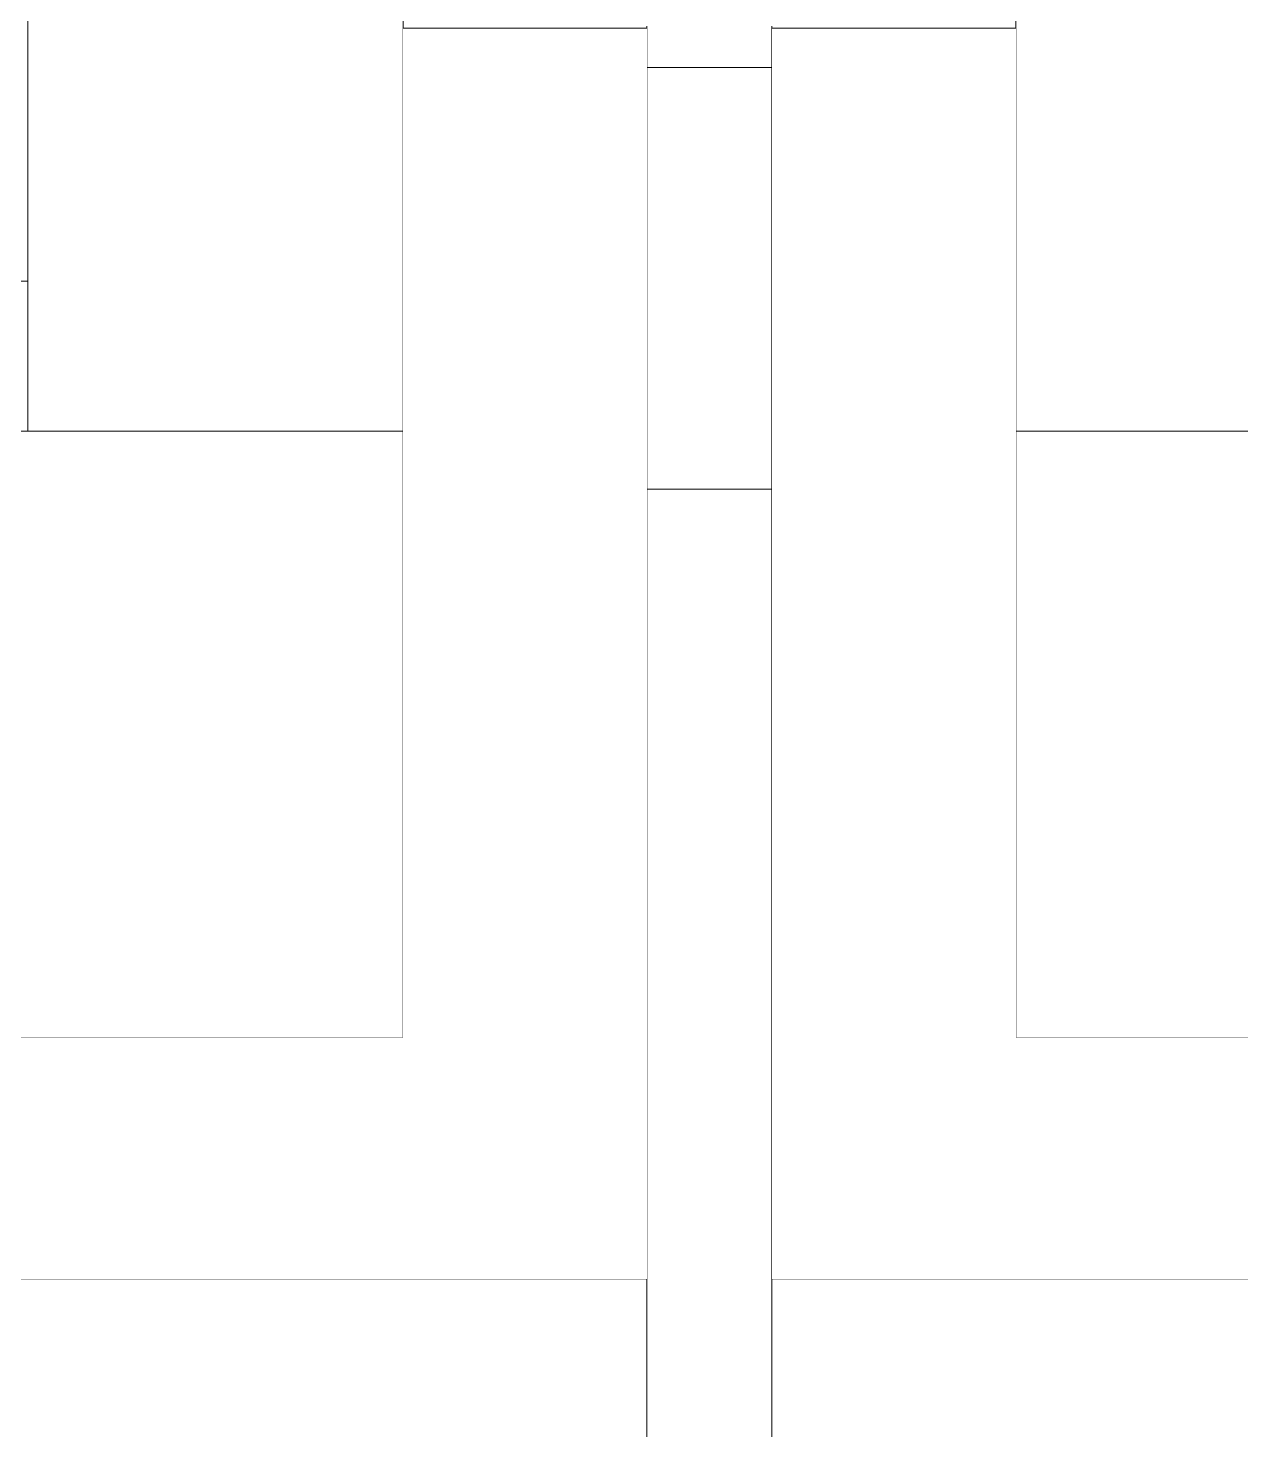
# Model space of a CAD drawing. Header units: millimetres. Extents: x -46169 to 237885, y -84465 to 18123.
# Drawn here: x 112735.2 to 112832.2, y -80727.2 to -80615.1 of the extents above; entities that cross this region are included whole.
import ezdxf

# ---------------------------------------------------------------- set-up
doc = ezdxf.new("R2010")
doc.units = ezdxf.units.MM
doc.header["$MEASUREMENT"] = 0
doc.linetypes.add('Wipeout_Contour', pattern=[1000, 0, -1000])
doc.layers.add('New_A-20-M_Floor_Slab', color=7, linetype='Continuous')
doc.layers.add('New_A-35-M_FFE_Fixed', color=7, linetype='Continuous')
for name, color, linetype, lineweight in [('New_A-20-M_Floor_Slab_Pen_No__87', 8, 'Continuous', 20), ('New_A-20-M_Floor_Slab_Pen_No__89', 8, 'Continuous', 20), ('New_A-35-M_FFE_Fixed_Pen_No__1', 7, 'Continuous', 13)]:
    doc.layers.add(name, color=color, linetype=linetype, lineweight=lineweight)

# ---------------------------------------------------------------- blocks, each defined once
blk = doc.blocks.new('Section Elem_4_2', base_point=(64459.15, -84332.61))
at = {"color": 254, "linetype": 'Wipeout_Contour', "lineweight": 0, "ltscale": 25429937.22512363}
blk.add_wipeout([(110238.31, -80783.86), (110303.02, -80783.86), (110303.02, -80952.86), (110238.31, -80952.86), (110238.31, -80953.11), (121390.86, -80953.11), (121390.86, -80952.86), (121326.16, -80952.86), (121326.16, -80783.86), (121390.86, -80783.86), (121390.86, -80715.11), (121319.73, -80715.11), (121319.73, -80952.36), (121284.73, -80952.36), (121284.73, -80942.36), (121309.73, -80942.36), (121309.73, -80715.11), (121044.73, -80715.11), (121044.73, -80952.36), (121009.73, -80952.36), (121009.73, -80942.36), (121034.73, -80942.36), (121034.73, -80715.11), (120494.73, -80715.11), (120494.73, -80942.36), (120520.23, -80942.36), (120520.23, -80952.36), (120459.23, -80952.36), (120459.23, -80942.36), (120484.73, -80942.36), (120484.73, -80715.11), (119944.73, -80715.11), (119944.73, -80942.36), (119969.73, -80942.36), (119969.73, -80952.36), (119909.73, -80952.36), (119909.73, -80942.36), (119934.73, -80942.36), (119934.73, -80715.11), (119394.73, -80715.11), (119394.73, -80942.36), (119420.23, -80942.36), (119420.23, -80952.36), (119359.23, -80952.36), (119359.23, -80942.36), (119384.73, -80942.36), (119384.73, -80715.11), (118844.73, -80715.11), (118844.73, -80942.36), (118869.73, -80942.36), (118869.73, -80952.36), (118809.73, -80952.36), (118809.73, -80942.36), (118834.73, -80942.36), (118834.73, -80715.11), (118294.73, -80715.11), (118294.73, -80942.36), (118320.23, -80942.36), (118320.23, -80952.36), (118259.23, -80952.36), (118259.23, -80942.36), (118284.73, -80942.36), (118284.73, -80715.11), (117744.73, -80715.11), (117744.73, -80942.36), (117769.73, -80942.36), (117769.73, -80952.36), (117709.73, -80952.36), (117709.73, -80942.36), (117734.73, -80942.36), (117734.73, -80715.11), (117194.73, -80715.11), (117194.73, -80942.36), (117220.23, -80942.36), (117220.23, -80952.36), (117159.73, -80952.36), (117159.73, -80942.36), (117184.73, -80942.36), (117184.73, -80715.11), (116644.73, -80715.11), (116644.73, -80942.36), (116670.23, -80942.36), (116670.23, -80952.36), (116609.23, -80952.36), (116609.23, -80942.36), (116634.73, -80942.36), (116634.73, -80715.11), (116094.73, -80715.11), (116094.73, -80942.36), (116119.73, -80942.36), (116119.73, -80952.36), (116059.73, -80952.36), (116059.73, -80942.36), (116084.73, -80942.36), (116084.73, -80715.11), (115544.73, -80715.11), (115544.73, -80942.36), (115570.23, -80942.36), (115570.23, -80952.36), (115509.23, -80952.36), (115509.23, -80942.36), (115534.73, -80942.36), (115534.73, -80715.11), (114994.73, -80715.11), (114994.73, -80942.36), (115019.73, -80942.36), (115019.73, -80952.36), (114959.73, -80952.36), (114959.73, -80942.36), (114984.73, -80942.36), (114984.73, -80715.11), (114444.73, -80715.11), (114444.73, -80942.36), (114470.23, -80942.36), (114470.23, -80952.36), (114409.23, -80952.36), (114409.23, -80942.36), (114434.73, -80942.36), (114434.73, -80715.11), (113894.73, -80715.11), (113894.73, -80942.36), (113919.73, -80942.36), (113919.73, -80952.36), (113859.73, -80952.36), (113859.73, -80942.36), (113884.73, -80942.36), (113884.73, -80715.11), (113344.73, -80715.11), (113344.73, -80942.36), (113370.23, -80942.36), (113370.23, -80952.36), (113309.73, -80952.36), (113309.73, -80942.36), (113334.73, -80942.36), (113334.73, -80715.11), (112794.73, -80715.11), (112794.73, -80942.36), (112820.23, -80942.36), (112820.23, -80952.36), (112759.73, -80952.36), (112759.73, -80942.36), (112784.73, -80942.36), (112784.73, -80715.11), (112244.73, -80715.11), (112244.73, -80942.36), (112270.23, -80942.36), (112270.23, -80952.36), (112209.73, -80952.36), (112209.73, -80942.36), (112234.73, -80942.36), (112234.73, -80715.11), (111694.73, -80715.11), (111694.73, -80942.36), (111720.23, -80942.36), (111720.23, -80952.36), (111659.73, -80952.36), (111659.73, -80942.36), (111684.73, -80942.36), (111684.73, -80715.11), (111144.73, -80715.11), (111144.73, -80942.36), (111170.23, -80942.36), (111170.23, -80952.36), (111109.23, -80952.36), (111109.23, -80942.36), (111134.73, -80942.36), (111134.73, -80715.11), (110594.73, -80715.11), (110594.73, -80942.36), (110619.73, -80942.36), (110619.73, -80952.36), (110584.73, -80952.36), (110584.73, -80715.11), (110319.73, -80715.11), (110319.73, -80942.36), (110344.73, -80942.36), (110344.73, -80952.36), (110309.73, -80952.36), (110309.73, -80715.11), (110238.31, -80715.11)], dxfattribs=at).dxf.layer = 'New_A-20-M_Floor_Slab'
at = {"layer": 'New_A-20-M_Floor_Slab_Pen_No__87', "linetype": 'Continuous'}
for p, q in [((112244.73, -80715.11), (112784.73, -80715.11)), ((112794.73, -80715.11), (113334.73, -80715.11))]:
    blk.add_line(p, q, dxfattribs=at)
blk = doc.blocks.new('Section Elem_12_2', base_point=(64459.15, -84332.61))
at = {"color": 254, "linetype": 'Wipeout_Contour', "lineweight": 0, "ltscale": 554585.591464}
blk.add_wipeout([(112814.23, -80503.33), (112814.23, -80647.33), (112844.23, -80647.33), (112844.23, -80503.33)], dxfattribs=at).dxf.layer = 'New_A-35-M_FFE_Fixed'
at = {"color": 254, "linetype": 'Wipeout_Contour', "lineweight": 0, "ltscale": 554554.930944}
blk.add_wipeout([(112794.73, -80616.64), (112784.73, -80616.64), (112784.73, -80618.27), (112794.73, -80618.27)], dxfattribs=at).dxf.layer = 'New_A-35-M_FFE_Fixed'
at = {"color": 254, "linetype": 'Wipeout_Contour', "lineweight": 0, "ltscale": 554615.242659}
blk.add_wipeout([(112784.73, -80646.23), (112794.73, -80646.23), (112794.73, -80640.54), (112784.73, -80640.54)], dxfattribs=at).dxf.layer = 'New_A-35-M_FFE_Fixed'
at = {"color": 254, "linetype": 'Wipeout_Contour', "lineweight": 0, "ltscale": 554551.081876}
blk.add_wipeout([(112784.73, -80616.64), (112794.73, -80616.64), (112794.73, -80614.96), (112784.73, -80614.96)], dxfattribs=at).dxf.layer = 'New_A-35-M_FFE_Fixed'
at = {"color": 254, "linetype": 'Wipeout_Contour', "lineweight": 0, "ltscale": 554558.617332}
blk.add_wipeout([(112784.73, -80619.81), (112794.73, -80619.81), (112794.73, -80618.27), (112784.73, -80618.27)], dxfattribs=at).dxf.layer = 'New_A-35-M_FFE_Fixed'
at = {"color": 254, "linetype": 'Wipeout_Contour', "lineweight": 0, "ltscale": 554602.324139}
blk.add_wipeout([(112784.73, -80640.54), (112794.73, -80640.54), (112794.73, -80635.12), (112784.73, -80635.12)], dxfattribs=at).dxf.layer = 'New_A-35-M_FFE_Fixed'
at = {"color": 254, "linetype": 'Wipeout_Contour', "lineweight": 0, "ltscale": 554628.541452}
blk.add_wipeout([(112784.73, -80651.97), (112794.73, -80651.97), (112794.73, -80646.23), (112784.73, -80646.23)], dxfattribs=at).dxf.layer = 'New_A-35-M_FFE_Fixed'
at = {"color": 254, "linetype": 'Wipeout_Contour', "lineweight": 0, "ltscale": 833335.572211}
blk.add_wipeout([(113315.23, -80647.33), (113285.23, -80647.33), (112844.23, -80647.33), (112814.23, -80647.33), (112814.23, -80695.83), (113315.23, -80695.83)], dxfattribs=at).dxf.layer = 'New_A-35-M_FFE_Fixed'
at = {"layer": 'New_A-35-M_FFE_Fixed_Pen_No__1', "linetype": 'Continuous'}
for p, q in [((112814.23, -80647.33), (112814.23, -80503.33)), ((112844.23, -80647.33), (112814.23, -80647.33)), ((112814.23, -80695.83), (112814.23, -80647.33)), ((112814.23, -80695.83), (113315.23, -80695.83))]:
    blk.add_line(p, q, dxfattribs=at)
at = {"color": 254, "linetype": 'Wipeout_Contour', "lineweight": 0, "ltscale": 554590.260512}
blk.add_wipeout([(112784.73, -80635.12), (112794.73, -80635.12), (112794.73, -80630.17), (112784.73, -80630.17)], dxfattribs=at).dxf.layer = 'New_A-35-M_FFE_Fixed'
at = {"color": 254, "linetype": 'Wipeout_Contour', "lineweight": 0, "ltscale": 554906.164448}
blk.add_wipeout([(112794.73, -80651.97), (112784.73, -80651.97), (112784.73, -80884.65), (112794.73, -80884.65)], dxfattribs=at).dxf.layer = 'New_A-35-M_FFE_Fixed'
at = {"color": 254, "linetype": 'Wipeout_Contour', "lineweight": 0, "ltscale": 554579.494933}
blk.add_wipeout([(112794.73, -80630.17), (112794.73, -80625.86), (112784.73, -80625.86), (112784.73, -80630.17)], dxfattribs=at).dxf.layer = 'New_A-35-M_FFE_Fixed'
at = {"color": 254, "linetype": 'Wipeout_Contour', "lineweight": 0, "ltscale": 554570.422827}
blk.add_wipeout([(112794.73, -80625.86), (112794.73, -80622.37), (112784.73, -80622.37), (112784.73, -80625.86)], dxfattribs=at).dxf.layer = 'New_A-35-M_FFE_Fixed'
at = {"color": 254, "linetype": 'Wipeout_Contour', "lineweight": 0, "ltscale": 554563.377382}
blk.add_wipeout([(112784.73, -80622.37), (112794.73, -80622.37), (112794.73, -80619.81), (112784.73, -80619.81)], dxfattribs=at).dxf.layer = 'New_A-35-M_FFE_Fixed'
blk = doc.blocks.new('Section Elem_19_2', base_point=(64459.15, -84332.61))
at = {"layer": 'New_A-35-M_FFE_Fixed_Pen_No__1', "linetype": 'Continuous'}
for p, q in [((112784.73, -80616.64), (112784.73, -80614.96)), ((112794.73, -80616.64), (112794.73, -80614.96)), ((112784.73, -80618.27), (112784.73, -80616.64)), ((112794.73, -80618.27), (112794.73, -80616.64)), ((112784.73, -80618.27), (112794.73, -80618.27)), ((112784.73, -80619.81), (112784.73, -80618.27)), ((112794.73, -80619.81), (112794.73, -80618.27)), ((112784.73, -80622.37), (112784.73, -80619.81)), ((112794.73, -80622.37), (112794.73, -80619.81)), ((112784.73, -80625.86), (112784.73, -80622.37)), ((112794.73, -80625.86), (112794.73, -80622.37)), ((112784.73, -80630.17), (112784.73, -80625.86)), ((112794.73, -80630.17), (112794.73, -80625.86)), ((112784.73, -80635.12), (112784.73, -80630.17)), ((112794.73, -80635.12), (112794.73, -80630.17)), ((112784.73, -80640.54), (112784.73, -80635.12)), ((112794.73, -80640.54), (112794.73, -80635.12)), ((112784.73, -80646.23), (112784.73, -80640.54)), ((112794.73, -80646.23), (112794.73, -80640.54)), ((112784.73, -80651.97), (112784.73, -80646.23)), ((112794.73, -80651.97), (112794.73, -80646.23)), ((112784.73, -80884.65), (112784.73, -80651.97)), ((112784.73, -80651.97), (112794.73, -80651.97)), ((112794.73, -80884.65), (112794.73, -80651.97))]:
    blk.add_line(p, q, dxfattribs=at)
at = {"color": 254, "linetype": 'Wipeout_Contour', "lineweight": 0, "ltscale": 553786.836441}
blk.add_wipeout([(112264.23, -80695.83), (112765.23, -80695.83), (112765.23, -80647.33), (112264.23, -80647.33)], dxfattribs=at).dxf.layer = 'New_A-35-M_FFE_Fixed'
at = {"layer": 'New_A-35-M_FFE_Fixed_Pen_No__1', "linetype": 'Continuous'}
blk.add_line((112264.23, -80695.83), (112765.23, -80695.83), dxfattribs=at)
at = {"color": 254, "linetype": 'Wipeout_Contour', "lineweight": 0, "ltscale": 554328.463968}
blk.add_wipeout([(112765.23, -80503.33), (112735.23, -80503.33), (112735.23, -80647.33), (112765.23, -80647.33)], dxfattribs=at).dxf.layer = 'New_A-35-M_FFE_Fixed'
at = {"layer": 'New_A-35-M_FFE_Fixed_Pen_No__1', "linetype": 'Continuous'}
for p, q in [((112735.23, -80647.33), (112735.23, -80503.33)), ((112765.23, -80647.33), (112765.23, -80503.33)), ((112294.23, -80635.33), (112735.23, -80635.33)), ((112294.23, -80647.33), (112735.23, -80647.33)), ((112735.23, -80647.33), (112765.23, -80647.33)), ((112765.23, -80695.83), (112765.23, -80647.33))]:
    blk.add_line(p, q, dxfattribs=at)
blk = doc.blocks.new('Section Elem_59_2', base_point=(64459.15, -84332.61))
at = {"color": 254, "linetype": 'Wipeout_Contour', "lineweight": 0, "ltscale": 1107520.876243299}
blk.add_wipeout([(112264.23, -80615.11), (112244.73, -80615.11), (112244.73, -80715.11), (112784.73, -80715.11), (112784.73, -80615.11), (112765.23, -80615.11), (112765.23, -80695.83), (112264.23, -80695.83)], dxfattribs=at).dxf.layer = 'New_A-20-M_Floor_Slab'
at = {"color": 254, "linetype": 'Wipeout_Contour', "lineweight": 0, "ltscale": 1111099.851533429}
blk.add_wipeout([(112814.23, -80615.11), (112794.73, -80615.11), (112794.73, -80715.11), (113334.73, -80715.11), (113334.73, -80615.11), (113315.23, -80615.11), (113315.23, -80695.83), (112814.23, -80695.83)], dxfattribs=at).dxf.layer = 'New_A-20-M_Floor_Slab'
at = {"layer": 'New_A-20-M_Floor_Slab_Pen_No__89', "linetype": 'Continuous'}
for p, q in [((112784.73, -80615.11), (112765.23, -80615.11)), ((112814.23, -80615.11), (112794.73, -80615.11))]:
    blk.add_line(p, q, dxfattribs=at)

msp = doc.modelspace()

# ---------------------------------------------------------------- block references
at = {"layer": 'New_A-20-M_Floor_Slab'}
msp.add_blockref('Section Elem_4_2', (64459.15, -84332.61), dxfattribs=at)

# ---------------------------------------------------------------- next in the draw order: block references
at = {"layer": 'New_A-35-M_FFE_Fixed'}
msp.add_blockref('Section Elem_12_2', (64459.15, -84332.61), dxfattribs=at)

# ---------------------------------------------------------------- next in the draw order: block references
msp.add_blockref('Section Elem_19_2', (64459.15, -84332.61), dxfattribs=at)

# ---------------------------------------------------------------- next in the draw order: block references
at = {"layer": 'New_A-20-M_Floor_Slab'}
msp.add_blockref('Section Elem_59_2', (64459.15, -84332.61), dxfattribs=at)

doc.saveas('drawing.dxf')
